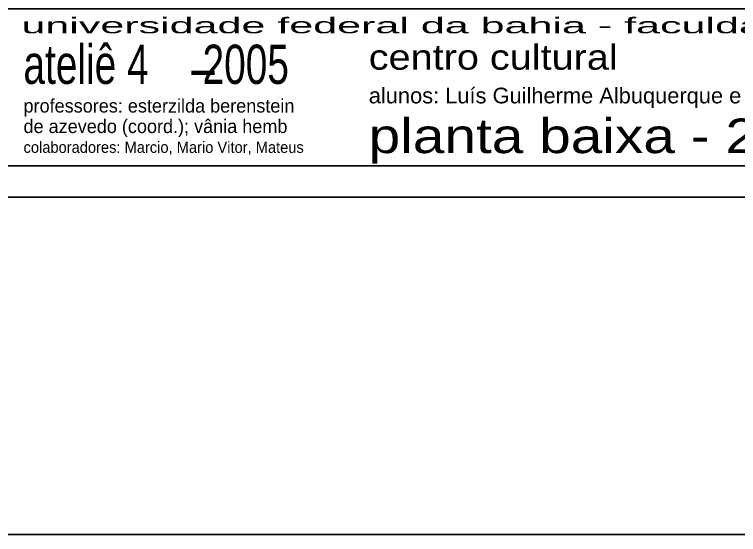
# Model space of a CAD drawing. Header units: millimetres. Extents: x 387 to 811, y 539 to 827.
# Drawn here: x 726.2 to 758.86, y 669.51 to 692.96 of the extents above; entities that cross this region are included whole.
import ezdxf

# ---------------------------------------------------------------- set-up
doc = ezdxf.new("R2010")
doc.units = ezdxf.units.MM
for name, color, linetype in [('CORTE_PAPEL', 7, 'Continuous'), ('FORMATO', 6, 'Continuous'), ('TEXTO', 4, 'Continuous')]:
    doc.layers.add(name, color=color, linetype=linetype)

msp = doc.modelspace()

# ---------------------------------------------------------------- linework, layer by layer
at = {"color": 2}
msp.add_lwpolyline([(698.178, 826.512), (810.545, 826.512), (810.545, 669.51), (698.178, 669.51)], close=True, dxfattribs=at)
at = {"layer": 'CORTE_PAPEL', "elevation": 74.516}
msp.add_lwpolyline([(710.756, 684.72), (794.856, 684.72), (794.856, 812.115), (710.756, 812.115)], close=True, dxfattribs=at)
at = {"layer": 'FORMATO', "elevation": 74.516}
msp.add_lwpolyline([(712.172, 693.215), (712.172, 686.135), (793.44, 686.135), (793.44, 693.215)], close=True, dxfattribs=at)

# ---------------------------------------------------------------- texts
at = {"layer": 'TEXTO'}
for s, height, width, p in [('universidade federal da bahia - faculdade de arquitetura', 0.70791, 2.05, (726.513, 692.115, 74.516)), ('ateliê 4     2005', 1.76978, 0.74, (726.604, 689.831, 74.516)), ('centro cultural', 1.13266, 1.18, (742.181, 690.473, 74.516)), ('-', 1.77, 1.8, (733.993, 689.651, 74.516)), ('alunos: Luís Guilherme Albuquerque e Magno Peixoto', 0.70791, 1.04, (742.181, 688.953, 74.516)), ('planta baixa - 2º subsolo', 1.55741, 1.23, (742.174, 686.711, 74.516)), ('colaboradores: Marcio, Mario Vitor, Mateus', 0.5097, 0.97, (726.609, 686.721, 74.516))]:
    msp.add_text(s, height=height, dxfattribs=dict(at, width=width)).set_placement(p)
for s, p in [('professores: esterzilda berenstein', (726.609, 688.54, 74.516)), ('de azevedo (coord.); vânia hemb', (726.609, 687.615, 74.516))]:
    msp.add_text(s, height=0.6088, dxfattribs=at).set_placement(p)

doc.saveas('drawing.dxf')
